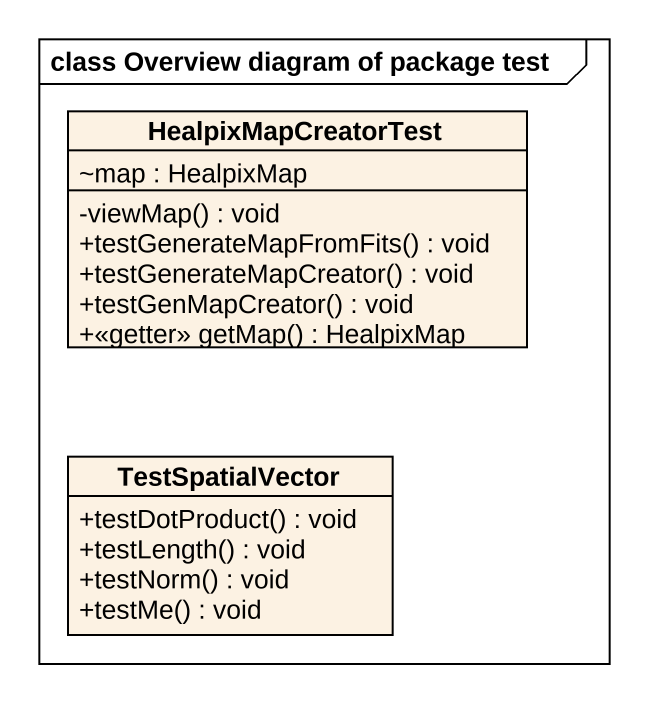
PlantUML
@startuml
mainframe class Overview diagram of package test
hide circle
hide empty members
skinparam classAttributeIconSize 0
class HealpixMapCreatorTest {
  ~map : HealpixMap
  -viewMap() : void
  +testGenerateMapFromFits() : void
  +testGenerateMapCreator() : void
  +testGenMapCreator() : void
  +<<getter>> getMap() : HealpixMap
}
class TestSpatialVector {
  +testDotProduct() : void
  +testLength() : void
  +testNorm() : void
  +testMe() : void
}
@enduml
